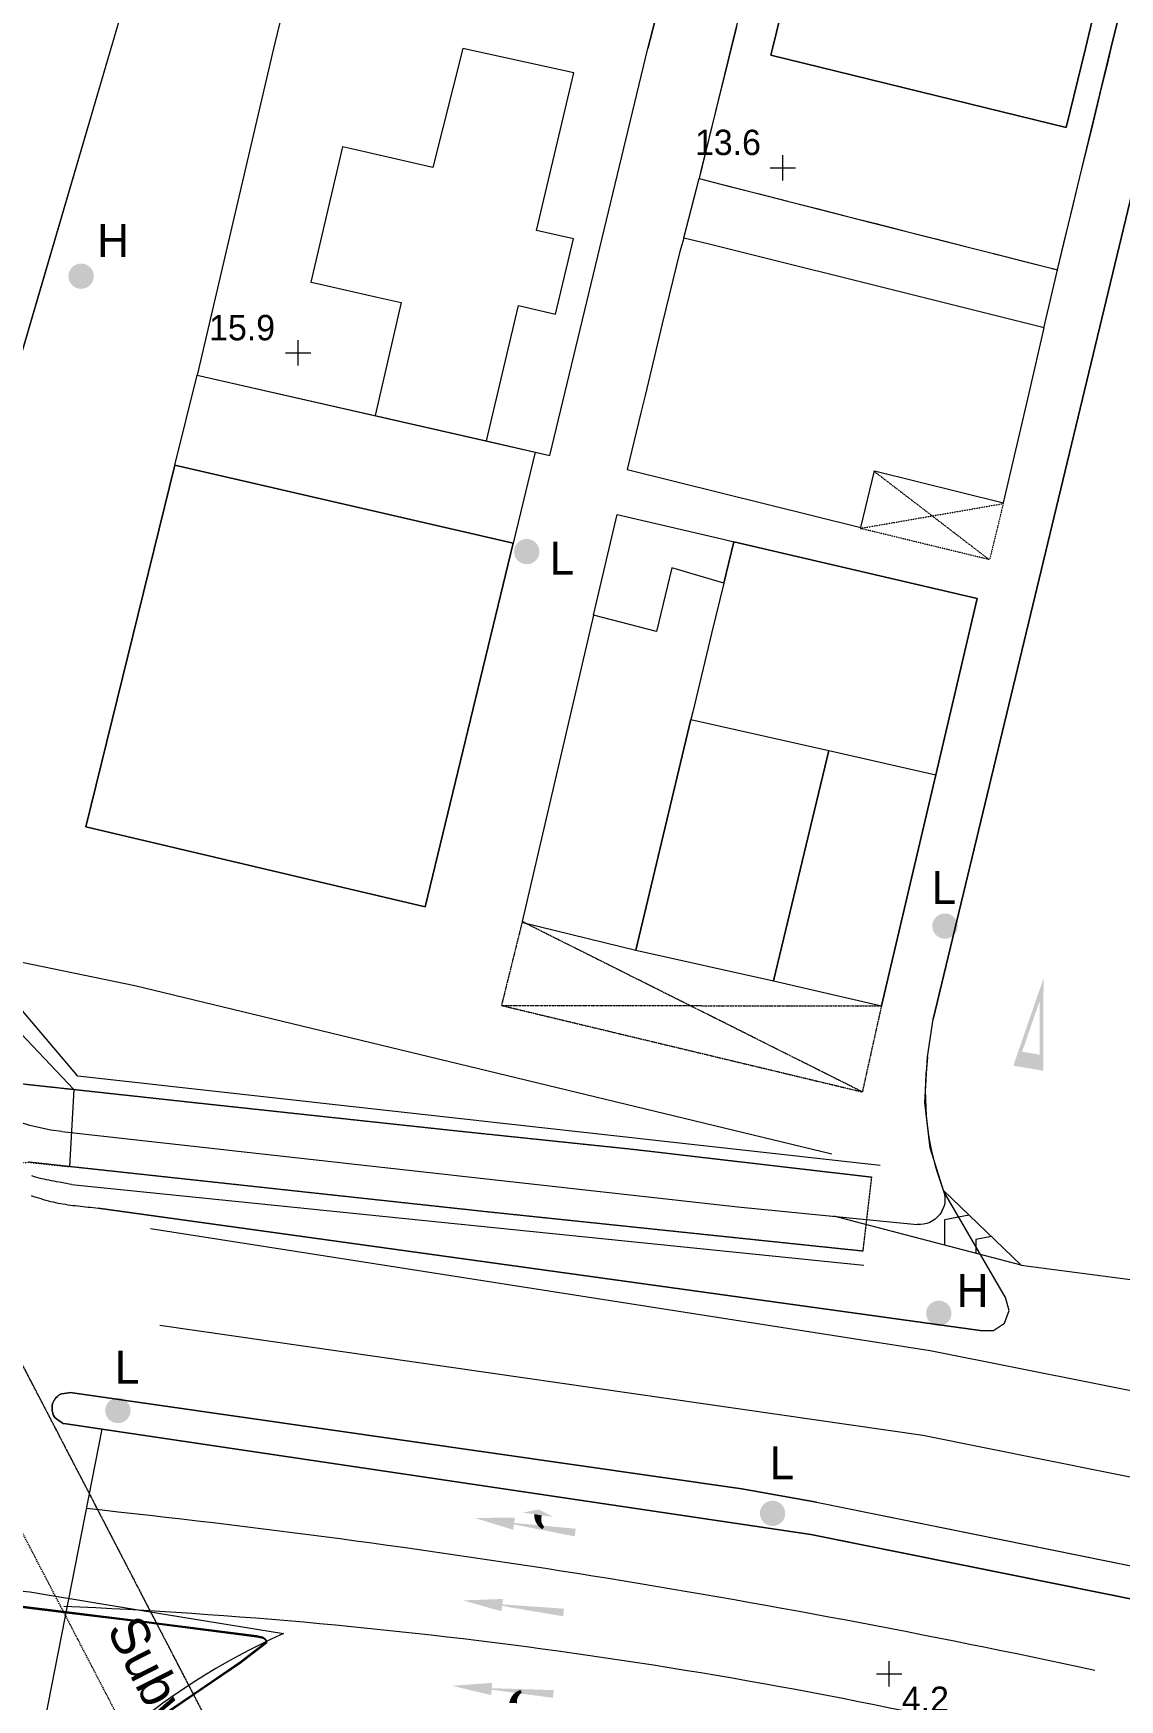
# Model space of a CAD drawing. Header units: millimetres. Extents: x 833924389 to 835767163, y 817400000 to 818811854.
# Drawn here: x 835266825 to 835309714, y 818534828 to 818600601 of the extents above; entities that cross this region are included whole.
import ezdxf
from ezdxf.enums import TextEntityAlignment as Align

# ---------------------------------------------------------------- set-up
doc = ezdxf.new("R2010")
doc.units = ezdxf.units.MM
doc.header["$LTSCALE"] = 10
doc.header["$MEASUREMENT"] = 0
for name, pattern in [('11NW24D$0$DGN Style 5', [6.677139, 2.861631, -3.815508]), ('11nw24d$1$DGN Style 5', [1.174922, 0.503538, -0.671384]), ('HIDDEN', [0.375, 0.25, -0.125])]:
    doc.linetypes.add(name, pattern=pattern)
doc.layers.add('01_Base_Plan', color=5, linetype='Continuous', lineweight=5)
doc.styles.add('11nw24d$0$Style-WORKING', font='WORKING.shx')
doc.styles.add('11nw24d$1$Style-ENGINEERING', font='ENGINEERING.shx')

# ---------------------------------------------------------------- blocks, each defined once
blk = doc.blocks.new('11nw24d$0$SPOTHT')
at = {"layer": '01_Base_Plan', "linetype": 'Continuous', "lineweight": 13}
for p, q in [((-0.5, 0), (0.5, 0)), ((0, -0.5), (0, 0.5))]:
    blk.add_line(p, q, dxfattribs=at)
blk = doc.blocks.new('11nw24d$0$UTILP')
at = {"layer": '01_Base_Plan', "linetype": 'Continuous', "lineweight": 13}
h = blk.add_hatch(color=256, dxfattribs=at)
edge = h.paths.add_edge_path()
edge.add_arc((0, 0), 0.5, 0, 360)

msp = doc.modelspace()

# ---------------------------------------------------------------- hatches: boundary and pattern name
at = {"layer": '01_Base_Plan', "linetype": 'Continuous'}
h = msp.add_hatch(color=256, dxfattribs=at)
edge = h.paths.add_edge_path()
edge.add_arc((835268711, 818591014), 500, 0, 360)
at = {"layer": '01_Base_Plan'}
h = msp.add_hatch(color=256, dxfattribs=at)
h.paths.add_polyline_path([(835306708, 818563300), (835306698, 818559652), (835305515, 818559852)])
h.paths.add_polyline_path([(835306555, 818562404), (835306550, 818560285), (835305863, 818560402)], flags=16)
at = {"layer": '01_Base_Plan', "linetype": 'Continuous'}
h = msp.add_hatch(color=256, dxfattribs=at)
edge = h.paths.add_edge_path()
edge.add_arc((835302574, 818550079), 500, 0, 360)
at = {"layer": '01_Base_Plan'}
h = msp.add_hatch(color=256, dxfattribs=at)
edge = h.paths.add_edge_path()
edge.add_line((835286994, 818541656), (835286921, 818541559))
edge.add_spline(control_points=[(835286921, 818541559), (835286716, 818541669), (835286589, 818541886), (835286604, 818542154)], knot_values=[0, 0, 0, 0, 1, 1, 1, 1], weights=[1, 0.900328, 0.900328, 1], degree=3, periodic=0)
edge.add_line((835286604, 818542154), (835286904, 818542099))
edge.add_spline(control_points=[(835286904, 818542099), (835286844, 818541960), (835286869, 818541793), (835286994, 818541656)], knot_values=[0, 0, 0, 0, 1, 1, 1, 1], weights=[1, 0.900328, 0.900328, 1], degree=3, periodic=0)
h = msp.add_hatch(color=256, dxfattribs=at)
edge = h.paths.add_edge_path()
edge.add_line((835286109, 818535101), (835286060, 818535212))
edge.add_spline(control_points=[(835286060, 818535212), (835285835, 818535149), (835285664, 818534966), (835285618, 818534702)], knot_values=[0, 0, 0, 0, 1, 1, 1, 1], weights=[1, 0.900328, 0.900328, 1], degree=3, periodic=0)
edge.add_line((835285618, 818534702), (835285923, 818534689))
edge.add_spline(control_points=[(835285923, 818534689), (835285895, 818534837), (835285956, 818534995), (835286109, 818535101)], knot_values=[0, 0, 0, 0, 1, 1, 1, 1], weights=[1, 0.900328, 0.900328, 1], degree=3, periodic=0)

# ---------------------------------------------------------------- linework, layer by layer
at = {"layer": '01_Base_Plan', "linetype": 'Continuous'}
for p, q in [((835269882, 818600000), (835267027, 818590283)), ((835287222, 818583934), (835291084, 818600000)), ((835307600, 818596886), (835308362, 818600000)), ((835281790, 818595489), (835279387, 818596037)), ((835292504, 818592523), (835293107, 818594870)), ((835306725, 818588968), (835307254, 818591264)), ((835278096, 818590710), (835280397, 818590186)), ((835272415, 818583549), (835273290, 818587108)), ((835286639, 818584075), (835285769, 818580479)), ((835290609, 818564416), (835292784, 818573519)), ((835292784, 818573519), (835298231, 818572288)), ((835296044, 818563203), (835298231, 818572288)), ((835298231, 818572288), (835302454, 818571334)), ((835290609, 818564416), (835296044, 818563203)), ((835268426, 818558917), (835264047, 818563523)), ((835268426, 818558917), (835268251, 818555868))]:
    msp.add_line(p, q, dxfattribs=at)
at = {"layer": '01_Base_Plan', "linetype": '11nw24d$1$DGN Style 5'}
msp.add_line((835285306, 818562230), (835299553, 818558818), dxfattribs=at)
at = {"layer": '01_Base_Plan', "linetype": 'HIDDEN', "ltscale": 10}
for p, q in [((835265401, 818559245), (835268515, 818558907)), ((835268515, 818558907), (835273474, 818558367)), ((835273474, 818558367), (835283839, 818557252)), ((835283839, 818557252), (835290476, 818556559)), ((835290476, 818556559), (835299914, 818555459)), ((835268193, 818555874), (835266618, 818556045)), ((835284693, 818554086), (835268193, 818555874)), ((835299914, 818555459), (835299571, 818552531)), ((835299571, 818552531), (835284693, 818554086)), ((835264132, 818552394), (835268857, 818543307)), ((835268857, 818543307), (835275694, 818530128))]:
    msp.add_line(p, q, dxfattribs=at)
at = {"layer": '01_Base_Plan'}
for p, q in [((835302750, 818554941), (835305827, 818551975)), ((835304210, 818549397), (835269386, 818554226)), ((835305827, 818551975), (835298434, 818553911)), ((835305827, 818551975), (835314023, 818550910)), ((835269528, 818545501), (835267271, 818533968))]:
    msp.add_line(p, q, dxfattribs=at)
at = {"layer": '01_Base_Plan', "linetype": 'Continuous', "flags": 128}
for points in [[(835295693, 818694417), (835289833, 818670827), (835285793, 818655606), (835279486, 818633331), (835278191, 818628442), (835277920, 818627506), (835273460, 818612178), (835269882, 818600000)], [(835309371, 818600000), (835313110, 818615201), (835315355, 818624329), (835317600, 818633457), (835323456, 818657268), (835322484, 818657506), (835310829, 818660362), (835309404, 818660711), (835303509, 818636911), (835301249, 818627786), (835298989, 818618662), (835294367, 818600000)], [(835278191, 818628442), (835277920, 818627506), (835273460, 818612178), (835269882, 818600000)], [(835296008, 818600000), (835300484, 818618296), (835309613, 818616058), (835312139, 818615439), (835311038, 818610942), (835308513, 818611561), (835307895, 818609035), (835310421, 818608416), (835309318, 818603909), (835306793, 818604528), (835306175, 818602003), (835308700, 818601384), (835308362, 818600000)], [(835308362, 818600000), (835308700, 818601384), (835306175, 818602003), (835306793, 818604528), (835309318, 818603909), (835310421, 818608416), (835307895, 818609035), (835308513, 818611561), (835311038, 818610942), (835312139, 818615439), (835309613, 818616058), (835300484, 818618296), (835296008, 818600000)], [(835291084, 818600000), (835291466, 818601481), (835284228, 818603172), (835277470, 818604750), (835276312, 818600000)], [(835284228, 818603172), (835291466, 818601481), (835291084, 818600000)], [(835309383, 818600000), (835309667, 818601166), (835309952, 818602332)], [(835294584, 818600858), (835294373, 818600000)], [(835269882, 818600000), (835265300, 818584406)], [(835276312, 818600000), (835273290, 818587108), (835286639, 818584075), (835287222, 818583934), (835291084, 818600000)], [(835276312, 818600000), (835273290, 818587108), (835284714, 818584513), (835287222, 818583934)], [(835280397, 818590186), (835281346, 818589970), (835280324, 818585510), (835284714, 818584513), (835285983, 818589854), (835287446, 818589522), (835288151, 818592489), (835286689, 818592822), (835288166, 818599041), (835283787, 818600000)], [(835283787, 818600000), (835282597, 818595305), (835281790, 818595489)], [(835294367, 818600000), (835293107, 818594870), (835294656, 818594475), (835300000, 818593113), (835306285, 818591511), (835307254, 818591264), (835309371, 818600000)], [(835294373, 818600000), (835294269, 818599581), (835294085, 818598835), (835293798, 818597670), (835293510, 818596505), (835293223, 818595340), (835293107, 818594870), (835294270, 818594574), (835295433, 818594277), (835296595, 818593981), (835297758, 818593685), (835298921, 818593388), (835300084, 818593092), (835301247, 818592795), (835302409, 818592499), (835303572, 818592202), (835304735, 818591906), (835305898, 818591609), (835307061, 818591313), (835307254, 818591264)], [(835308362, 818600000), (835307600, 818596886), (835305075, 818597505), (835295945, 818599743), (835296008, 818600000)], [(835296008, 818600000), (835295945, 818599743), (835305075, 818597505), (835307600, 818596886)], [(835302125, 818557516), (835302018, 818558403), (835302132, 818560205), (835302357, 818561693), (835311571, 818600000)], [(835311571, 818600000), (835302357, 818561693)], [(835307254, 818591264), (835307538, 818592430), (835307822, 818593595), (835308106, 818594761), (835308391, 818595927), (835308675, 818597093), (835308959, 818598259), (835309243, 818599425), (835309383, 818600000)], [(835279387, 818596037), (835279028, 818596118), (835277777, 818590783), (835278096, 818590710)], [(835292504, 818592523), (835293107, 818594870)], [(835290270, 818583390), (835299489, 818581095), (835300029, 818583331), (835305124, 818582063), (835305610, 818584142), (835306136, 818586395), (835306738, 818588977), (835301991, 818590159), (835293501, 818592273), (835292503, 818592520), (835292345, 818591991), (835291655, 818589131), (835290975, 818586310), (835290810, 818585626), (835290270, 818583390)], [(835290270, 818583390), (835299489, 818581095), (835300029, 818583331), (835305124, 818582063), (835305610, 818584142), (835306136, 818586395), (835306738, 818588977), (835301991, 818590159), (835293501, 818592273), (835292503, 818592520), (835292345, 818591991), (835291655, 818589131), (835290975, 818586310), (835290810, 818585626), (835290270, 818583390)], [(835306725, 818588968), (835307254, 818591264)], [(835267027, 818590283), (835265300, 818584406)], [(835272415, 818583549), (835273290, 818587108)], [(835286639, 818584075), (835285769, 818580479)], [(835272415, 818583549), (835285769, 818580479), (835282296, 818566120), (835268900, 818569276), (835272415, 818583549)], [(835272415, 818583549), (835268900, 818569276), (835282296, 818566120), (835285769, 818580479), (835272415, 818583549)], [(835288947, 818577637), (835289873, 818581609), (835294061, 818580633), (835294482, 818580535)], [(835288947, 818577637), (835289873, 818581609), (835294061, 818580633), (835294482, 818580535)], [(835294086, 818578898), (835294482, 818580535), (835304092, 818578294), (835302454, 818571334)], [(835302454, 818571334), (835304092, 818578294), (835294482, 818580535), (835294086, 818578898)], [(835294086, 818578898), (835292031, 818579502), (835291422, 818576994), (835288947, 818577637), (835286127, 818565540), (835286151, 818565502), (835290609, 818564416)], [(835294086, 818578898), (835292031, 818579502), (835291422, 818576994), (835288947, 818577637), (835286127, 818565540), (835286151, 818565502), (835290609, 818564416)], [(835294086, 818578898), (835293604, 818576910), (835292857, 818573823), (835292784, 818573519)], [(835294086, 818578898), (835293604, 818576910), (835292857, 818573823), (835292784, 818573519)], [(835292784, 818573519), (835290609, 818564416)], [(835292784, 818573519), (835298231, 818572288)], [(835298231, 818572288), (835296044, 818563203)], [(835298231, 818572288), (835302454, 818571334)], [(835296044, 818563203), (835300308, 818562213), (835302454, 818571334)], [(835302454, 818571334), (835300308, 818562213)], [(835270838, 818563009), (835264764, 818564255)], [(835290609, 818564416), (835296044, 818563203)], [(835268576, 818559443), (835264719, 818563993)], [(835298346, 818556362), (835270838, 818563009)], [(835296044, 818563203), (835300308, 818562213)], [(835304210, 818549397), (835304737, 818549394), (835305170, 818549695), (835305349, 818550191), (835305209, 818550700), (835302771, 818554885), (835302234, 818556609), (835302018, 818558402), (835302132, 818560205), (835302357, 818561693)], [(835268426, 818558917), (835268514, 818558907), (835268518, 818558907), (835273474, 818558367), (835283839, 818557252), (835290476, 818556559), (835299914, 818555459)], [(835300258, 818555917), (835268576, 818559443)], [(835266738, 818554727), (835266833, 818554695), (835266929, 818554664), (835267025, 818554633), (835267121, 818554604), (835267217, 818554576), (835267313, 818554549), (835267410, 818554523), (835267507, 818554498), (835267604, 818554475), (835267701, 818554452), (835267798, 818554431), (835267896, 818554413), (835267994, 818554395), (835268093, 818554380), (835268192, 818554365), (835268291, 818554352), (835268390, 818554339), (835268490, 818554328), (835268589, 818554316), (835268689, 818554306), (835268789, 818554295), (835268888, 818554284), (835268988, 818554274), (835269088, 818554263), (835269187, 818554251), (835269287, 818554239), (835269386, 818554226), (835304210, 818549397), (835304738, 818549394), (835305170, 818549695), (835305349, 818550192), (835305209, 818550700), (835302771, 818554885), (835302234, 818556609), (835302125, 818557516)], [(835267945, 818557254), (835294642, 818554284), (835301718, 818553589)], [(835299571, 818552531), (835284693, 818554086), (835268251, 818555868)], [(835268334, 818555159), (835268236, 818555180), (835268138, 818555199), (835268039, 818555218), (835267941, 818555237), (835267842, 818555255), (835267744, 818555273), (835267645, 818555292), (835267640, 818555292), (835267546, 818555310), (835267448, 818555330), (835267350, 818555350), (835267252, 818555371), (835267155, 818555393), (835267058, 818555417), (835266962, 818555443), (835266866, 818555471), (835266771, 818555500)], [(835268334, 818555159), (835299615, 818551981)], [(835266738, 818554727), (835266833, 818554695), (835266929, 818554664), (835267025, 818554633), (835267121, 818554604), (835267217, 818554576), (835267313, 818554549), (835267410, 818554523), (835267507, 818554498), (835267604, 818554475), (835267701, 818554452), (835267798, 818554431), (835267896, 818554412), (835267994, 818554395), (835268093, 818554380), (835268192, 818554365), (835268291, 818554352), (835268390, 818554339), (835268489, 818554328), (835268589, 818554316), (835268689, 818554306), (835268789, 818554295), (835268888, 818554285), (835268988, 818554274), (835269088, 818554263), (835269187, 818554251), (835269287, 818554239), (835269386, 818554226)], [(835304210, 818549397), (835269386, 818554226)], [(835297746, 818542630), (835294792, 818543151), (835268277, 818546952), (835268141, 818546929), (835268038, 818546916), (835267939, 818546895), (835267851, 818546859), (835267775, 818546800), (835267705, 818546724), (835267645, 818546636), (835267638, 818546623), (835267599, 818546543), (835267572, 818546450), (835267563, 818546352), (835267570, 818546247), (835267591, 818546143), (835267626, 818546048), (835267676, 818545968), (835267747, 818545902), (835267831, 818545843), (835267919, 818545786), (835268003, 818545727), (835268120, 818545710), (835297520, 818541350)], [(835325747, 818535670), (835303811, 818540084), (835297520, 818541350), (835268120, 818545710), (835268003, 818545727), (835267920, 818545786), (835267831, 818545843), (835267747, 818545902), (835267676, 818545968), (835267626, 818546048), (835267591, 818546143), (835267570, 818546247), (835267563, 818546352), (835267572, 818546451), (835267599, 818546543), (835267638, 818546623), (835267645, 818546636), (835267705, 818546724), (835267775, 818546800), (835267851, 818546859), (835267939, 818546895), (835268038, 818546916), (835268142, 818546929), (835268277, 818546952), (835294792, 818543151), (835297746, 818542630), (835304963, 818541168), (835369874, 818528016)], [(835297746, 818542630), (835369874, 818528016)], [(835297520, 818541350), (835325747, 818535670)], [(835270306, 818533414), (835269980, 818533131), (835269609, 818532801), (835269238, 818532461), (835268879, 818532119), (835268531, 818531760), (835268180, 818531400), (835267840, 818531039), (835267512, 818530670), (835267180, 818530289), (835266859, 818529900), (835266551, 818529510), (835266238, 818529119), (835265730, 818528420), (835264199, 818537650), (835264180, 818538150), (835264320, 818538619), (835264621, 818539029), (835265051, 818539166), (835265477, 818539213), (835266012, 818539150), (835266691, 818539080), (835267386, 818538966)], [(835264647, 818533189), (835264055, 818537925), (835264122, 818538199), (835264209, 818538391), (835264379, 818538522), (835264555, 818538602), (835264732, 818538643), (835264934, 818538657), (835268031, 818538274), (835271196, 818537882), (835271705, 818537817), (835275653, 818537313), (835275889, 818537260), (835275940, 818537228), (835275995, 818537181), (835276027, 818537133), (835276037, 818537061), (835275000, 818536273), (835273160, 818535014), (835272227, 818534376)], [(835267386, 818538966), (835272081, 818538196)], [(835272081, 818538196), (835276699, 818537439), (835276238, 818537230), (835275789, 818537010), (835275340, 818536779), (835274898, 818536551), (835274461, 818536311), (835274031, 818536061), (835273602, 818535801), (835273408, 818535681)], [(835273408, 818535681), (835273180, 818535539), (835272762, 818535260), (835272352, 818534980), (835271941, 818534689), (835271539, 818534391), (835271141, 818534090), (835270750, 818533779), (835270306, 818533414)]]:
    msp.add_lwpolyline(points, dxfattribs=at)
at = {"layer": '01_Base_Plan', "linetype": '11nw24d$1$DGN Style 5', "flags": 128}
for points in [[(835304538, 818579843), (835302310, 818581552), (835300010, 818583315)], [(835299471, 818581061), (835302310, 818581552), (835305117, 818582038)], [(835305117, 818582038), (835304578, 818579824), (835299471, 818581061)], [(835299553, 818558818), (835292755, 818562222), (835286127, 818565540), (835285306, 818562230)], [(835263748, 818562316), (835263737, 818562217), (835263725, 818562117), (835263713, 818562018), (835263702, 818561919), (835263693, 818561819), (835263683, 818561719), (835263671, 818561619), (835263659, 818561518), (835263646, 818561418), (835263636, 818561317), (835263629, 818561217), (835263626, 818561118), (835263629, 818561019), (835263640, 818560922), (835263658, 818560824), (835263681, 818560725), (835263709, 818560627), (835263743, 818560530), (835263783, 818560436), (835263828, 818560346), (835263879, 818560261), (835263935, 818560180), (835263995, 818560100), (835264058, 818560022), (835264124, 818559945), (835264194, 818559870), (835264266, 818559798), (835264340, 818559728), (835264417, 818559662), (835264495, 818559600), (835264575, 818559541), (835264657, 818559488), (835264744, 818559443), (835264835, 818559406), (835264931, 818559375), (835265028, 818559347), (835265127, 818559322), (835265226, 818559296), (835265401, 818559245), (835268426, 818558917)], [(835285306, 818562230), (835292755, 818562222), (835300308, 818562213), (835299553, 818558818)], [(835280775, 818530343), (835277514, 818529017), (835277422, 818529055), (835277329, 818529092), (835277236, 818529130), (835277174, 818529155), (835277144, 818529167), (835277051, 818529205), (835276958, 818529243), (835276866, 818529280), (835276773, 818529318), (835276680, 818529355), (835276588, 818529393), (835276514, 818529423), (835276501, 818529428), (835276501, 818529428), (835276495, 818529430), (835276399, 818529464), (835276301, 818529494), (835276204, 818529526), (835276115, 818529569), (835276039, 818529628), (835275971, 818529698), (835275909, 818529776), (835275851, 818529858), (835275794, 818529943), (835275738, 818530028), (835275694, 818530128), (835273160, 818535014), (835271705, 818537817), (835268857, 818543307), (835264132, 818552394), (835264094, 818552532), (835264064, 818552628), (835264032, 818552725), (835264000, 818552822), (835263970, 818552918), (835263941, 818553015), (835263915, 818553112), (835263893, 818553209), (835263877, 818553306), (835263867, 818553404), (835263864, 818553501), (835263865, 818553601), (835263870, 818553702), (835263879, 818553803), (835263892, 818553904), (835263908, 818554005), (835263929, 818554106), (835263953, 818554205), (835263982, 818554302), (835264014, 818554396), (835264050, 818554488), (835264090, 818554577), (835264135, 818554665), (835264184, 818554752), (835264237, 818554838), (835264293, 818554922), (835264353, 818555005), (835264415, 818555086), (835264479, 818555165), (835264546, 818555242), (835264614, 818555317), (835264684, 818555389), (835264754, 818555458), (835264827, 818555525), (835264904, 818555589), (835264908, 818555591), (835264986, 818555649), (835265071, 818555706), (835265158, 818555759), (835265248, 818555807), (835265340, 818555851), (835265432, 818555889), (835265526, 818555922), (835265620, 818555948), (835265716, 818555969), (835265814, 818555985), (835265913, 818555997), (835266013, 818556006), (835266093, 818556011), (835266114, 818556012), (835266215, 818556018), (835266317, 818556023), (835266418, 818556028), (835266518, 818556035), (835266618, 818556045), (835268191, 818555874), (835268251, 818555868)]]:
    msp.add_lwpolyline(points, dxfattribs=at)
at = {"layer": '01_Base_Plan', "linetype": '11NW24D$0$DGN Style 5', "flags": 128}
for points in [[(835299553, 818558818), (835292755, 818562222), (835286127, 818565540), (835285306, 818562230)], [(835285306, 818562230), (835292755, 818562222), (835300308, 818562213), (835299553, 818558818)], [(835285306, 818562230), (835299553, 818558818)]]:
    msp.add_lwpolyline(points, dxfattribs=at)
at = {"layer": '01_Base_Plan', "linetype": 'HIDDEN', "ltscale": 20}
msp.add_lwpolyline([(835271004, 818519226), (835271008, 818519240), (835271144, 818519699), (835271207, 818519912), (835271407, 818520466), (835272295, 818522533), (835273571, 818524681), (835273903, 818525227), (835274082, 818525791), (835274108, 818526227), (835274059, 818526444), (835274025, 818526593), (835273860, 818527064), (835273860, 818527064), (835270731, 818533082), (835268581, 818537216), (835268031, 818538274), (835261412, 818550997), (835260234, 818553275), (835259520, 818554078), (835258709, 818554412), (835258709, 818554412), (835235513, 818556888), (835221697, 818558239)], dxfattribs=at)
at = {"layer": '01_Base_Plan', "flags": 128}
for points in [[(835266738, 818554727), (835266833, 818554695), (835266929, 818554664), (835267025, 818554633), (835267121, 818554604), (835267217, 818554576), (835267313, 818554549), (835267410, 818554523), (835267507, 818554498), (835267604, 818554475), (835267701, 818554452), (835267798, 818554431), (835267896, 818554412), (835267994, 818554395), (835268093, 818554380), (835268192, 818554365), (835268291, 818554352), (835268390, 818554339), (835268489, 818554328), (835268589, 818554316), (835268689, 818554306), (835268789, 818554295), (835268888, 818554285), (835268988, 818554274), (835269088, 818554263), (835269187, 818554251), (835269287, 818554239), (835269386, 818554226)], [(835303774, 818553954), (835302792, 818553769), (835302792, 818552770)], [(835338832, 818541312), (835302234, 818548600), (835271457, 818553408)], [(835304655, 818553104), (835304033, 818552987), (835304033, 818552445)], [(835338201, 818537972), (835301941, 818545258), (835271819, 818549603)], [(835297746, 818542630), (835294792, 818543151), (835268277, 818546952), (835268141, 818546929), (835268038, 818546916), (835267939, 818546895), (835267851, 818546859), (835267775, 818546800), (835267705, 818546724), (835267645, 818546636), (835267638, 818546623), (835267599, 818546543), (835267572, 818546450), (835267563, 818546352), (835267570, 818546247), (835267591, 818546143), (835267626, 818546048), (835267676, 818545968), (835267747, 818545902), (835267831, 818545843), (835267919, 818545786), (835268003, 818545727), (835268120, 818545710), (835297520, 818541350)], [(835264632, 818533224), (835264040, 818537960), (835264107, 818538234), (835264194, 818538426), (835264364, 818538557), (835264540, 818538637), (835264717, 818538678), (835264919, 818538692), (835268016, 818538309), (835271181, 818537917), (835271690, 818537852), (835275638, 818537348), (835275874, 818537295), (835275925, 818537263), (835275980, 818537216), (835276012, 818537168), (835276022, 818537096), (835274985, 818536308)], [(835274987, 818536306), (835276024, 818537094), (835276014, 818537166), (835275982, 818537214), (835275927, 818537261), (835275876, 818537293), (835275640, 818537346), (835271692, 818537850), (835271183, 818537915), (835268018, 818538307), (835264921, 818538690), (835264719, 818538676), (835264542, 818538635), (835264366, 818538555), (835264196, 818538424), (835264109, 818538232), (835264042, 818537958), (835264634, 818533222)], [(835272214, 818534409), (835273147, 818535047), (835274987, 818536306), (835274985, 818536308), (835273145, 818535049), (835272212, 818534411)]]:
    msp.add_lwpolyline(points, dxfattribs=at)
at = {"layer": '01_Base_Plan', "linetype": 'Continuous', "extrusion": (0, 0, -1)}
for centre, radius, start, end in [((-835268830, 818565205), 8000, 276.34883, 13.77536), ((-835301815, 818554584), 1000, 159.10438, 275.61139)]:
    msp.add_arc(centre, radius, start, end, dxfattribs=at)
at = {"layer": '01_Base_Plan', "linetype": 'Continuous'}
msp.add_arc((835312840, 818558793), 10800, 172.48658, 200.89562, dxfattribs=at)
at = {"layer": '01_Base_Plan', "extrusion": (0, 0, -1)}
for centre, radius, start, end in [((-835229067, 818166840), 377652, 96.05728, 102.17882), ((-835259129, 818331333), 207377, 92.45932, 103.64555)]:
    msp.add_arc(centre, radius, start, end, dxfattribs=at)
at = {"layer": '01_Base_Plan'}
for points in [[(835284260, 818541998), (835285838, 818542016), (835285768, 818541533)], [(835285807, 818541805), (835288241, 818541576), (835285799, 818541745), (835288197, 818541274)], [(835283787, 818538747), (835285364, 818538803), (835285306, 818538318)], [(835285338, 818538590), (835287776, 818538420), (835285331, 818538530), (835287740, 818538118)]]:
    msp.add_solid(points, dxfattribs=at)
at = {"layer": '01_Base_Plan', "extrusion": (0, 0, -1)}
for points in [[(-835286151, 818542214), (-835286783, 818542334), (-835287357, 818542039)], [(-835283367, 818535375), (-835284941, 818535493), (-835284902, 818535007)], [(-835284924, 818535281), (-835287367, 818535206), (-835284919, 818535220), (-835287342, 818534902)]]:
    msp.add_solid(points, dxfattribs=at)

# ---------------------------------------------------------------- block references
at = {"layer": '01_Base_Plan', "linetype": 'Continuous', "xscale": 1000, "yscale": 1000, "zscale": 1000}
for name, p in [('11nw24d$0$SPOTHT', (835296420, 818595296, 13600)), ('11nw24d$0$SPOTHT', (835277285, 818587985, 15900)), ('11nw24d$0$UTILP', (835286305, 818580144)), ('11nw24d$0$UTILP', (835302816, 818565361)), ('11nw24d$0$UTILP', (835270164, 818546244)), ('11nw24d$0$UTILP', (835296010, 818542183)), ('11nw24d$0$SPOTHT', (835300615, 818535846, 4200))]:
    msp.add_blockref(name, p, dxfattribs=at)

# ---------------------------------------------------------------- texts
at = {"layer": '01_Base_Plan', "linetype": 'Continuous', "style": '11nw24d$1$Style-ENGINEERING'}
for s, p in [('13.6', (835295550, 818595796, 13600)), ('15.9', (835276368, 818588485, 15900))]:
    msp.add_text(s, height=1000, dxfattribs=at).set_placement(p, align=Align.RIGHT)
at = {"layer": '01_Base_Plan', "linetype": 'Continuous', "style": '11nw24d$0$Style-WORKING'}
for s, p in [('H', (835269344, 818591770)), ('L', (835287213, 818579237)), ('L', (835302290, 818566237)), ('H', (835303279, 818550330)), ('L', (835270042, 818547301)), ('L', (835295898, 818543525))]:
    msp.add_text(s, height=1300, dxfattribs=at).set_placement(p)
msp.add_text('Subway', height=1500, rotation=297.09274, dxfattribs=at).set_placement((835269701, 818537609))
at = {"layer": '01_Base_Plan', "linetype": 'Continuous', "style": '11nw24d$1$Style-ENGINEERING'}
msp.add_text('4.2', height=1000, dxfattribs=at).set_placement((835301115, 818535346, 4200), align=Align.TOP_LEFT)

doc.saveas('drawing.dxf')
